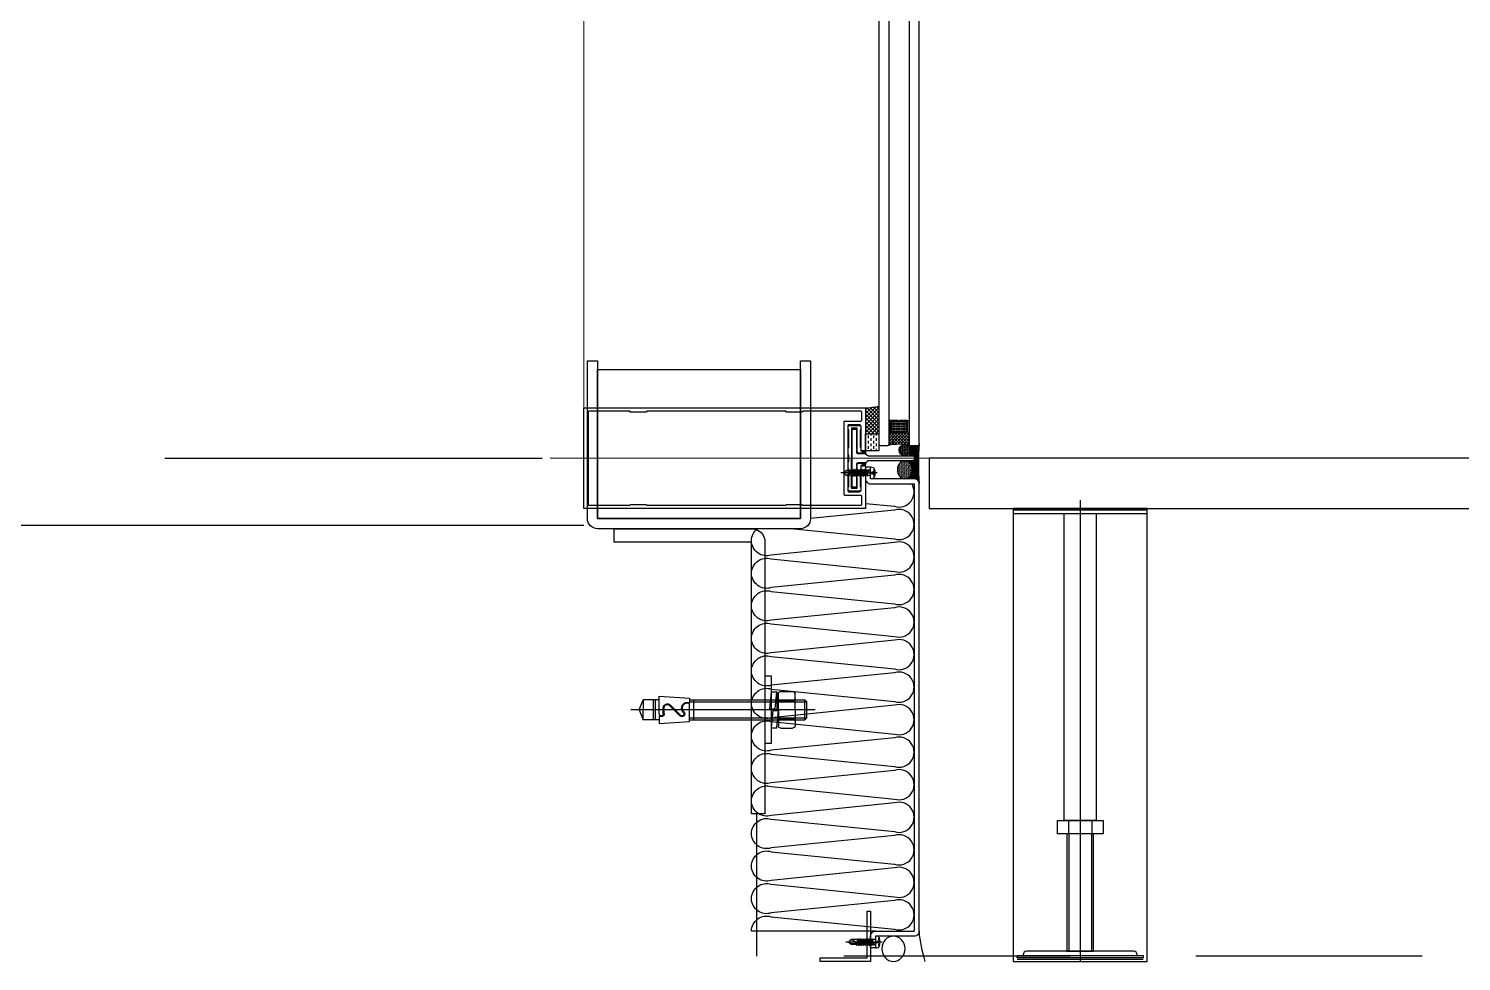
# Model space of a CAD drawing. Header units: millimetres. Extents: x 17311 to 801382, y -242618 to -104888.
# Drawn here: x 159364 to 160219, y -225958 to -225402 of the extents above; entities that cross this region are included whole.
import ezdxf

# ---------------------------------------------------------------- set-up
doc = ezdxf.new("R2010")
doc.units = ezdxf.units.MM
doc.header["$LTSCALE"] = 250
for name, pattern in [('CENTER', [50.8, 31.75, -6.35, 6.35, -6.35]), ('HID', [2.8, 1.8, -1]), ('HIDDEN', [9.525, 6.35, -3.175]), ('HIDDEN2', [4.7625, 3.175, -1.5875])]:
    doc.linetypes.add(name, pattern=pattern)
for name, color, linetype in [('A-ETC-8', 8, 'Continuous'), ('A-FIN', 6, 'Continuous'), ('A-FIN-8', 8, 'Continuous'), ('A-WIN', 4, 'Continuous'), ('A-WP', 1, 'HID'), ('Access Floor', 9, 'Continuous'), ('B-AR', 7, 'Continuous'), ('EXTRUSION', 7, 'Continuous'), ('fastener', 1, 'Continuous'), ('GLASS', 7, 'Continuous'), ('ISL', 251, 'Continuous'), ('polyamide', 6, 'Continuous'), ('S-TEEL', 4, 'Continuous'), ('SCREW', 1, 'Continuous'), ('SEALANT', 252, 'Continuous'), ('W200', 7, 'Continuous'), ('인테리어', 7, 'HIDDEN'), ('하부', 6, 'Continuous')]:
    doc.layers.add(name, color=color, linetype=linetype)
doc.layers.add('A-WIN-ELE', color=8, linetype='Continuous', lineweight=9)
doc.layers.add('CEN', color=1, linetype='Continuous', lineweight=9)
doc.layers.add('NOPLOT', color=191, linetype='Continuous', plot=False)
pattern_1 = [(90, (81579.6663, 89232.96467), (-0.15875, 0.079375), [0, -0.15875])]

# ---------------------------------------------------------------- blocks, each defined once
blk = doc.blocks.new('커튼월 히든바_F')
at = {"layer": 'GLASS', "transparency": 33554687}
h = blk.add_hatch(dxfattribs=at)
h.set_pattern_fill('ANSI37', color=253, scale=10, angle=90, style=0)
h.set_pattern_definition([(315, (-462.3626, 2021.3178), (0.8838835, 0.8838835), []), (45, (-462.3626, 2021.3178), (-0.8838835, 0.8838835), [])])
h.paths.add_polyline_path([(-182, 8.5, 0.198912), (-181.71, 7.79, 0.112366), (-194.29, 7.79, 0.198912), (-194, 8.5), (-194, 15.5), (-192.95, 15.5), (-192.95, 16.2, 0.414214), (-192.25, 15.5), (-183.75, 15.5, 0.414035), (-183.05, 16.2), (-183.05, 15.5), (-182, 15.5)])
at = {"layer": 'SEALANT', "transparency": 33554687}
h = blk.add_hatch(dxfattribs=at)
h.set_pattern_fill('ANSI37', color=253, scale=0.5)
h.set_pattern_definition([(225, (58237.0189, -22344.7967), (1.122532015, -1.122532015), []), (315, (58237.0189, -22344.7967), (1.122532015, 1.122532015), [])])
h.paths.add_polyline_path([(-168, 14.5), (-176, 14.5), (-176, 31, 0.032752), (-168, 30)])
at = {"layer": 'SEALANT'}
h = blk.add_hatch(dxfattribs=at)
h.set_pattern_fill('DASH', color=253, scale=0.5, angle=90, style=0)
h.set_pattern_definition([(270, (-24016.0779, 66483.7451), (1.5875, -1.5875), [1.5875, -1.5875])])
h.paths.add_polyline_path([(-168, 14.5), (-176, 14.5), (-176, 4.5), (-168, 4.5)])
h = blk.add_hatch(dxfattribs=at)
h.set_pattern_fill('DOTS', color=8, scale=10, angle=248.1986)
h.set_pattern_definition([(248.1986, (-86538.2096, -35092.0081), (0.464238432, -0.5222680618), [0, -0.625])])
edge = h.paths.add_edge_path()
edge.add_ellipse((-191.4, 4.87), major_axis=(0, 3.37), ratio=1, start_angle=0, end_angle=360, ccw=False)
at = {"layer": 'SEALANT', "transparency": 33554687}
h = blk.add_hatch(dxfattribs=at)
h.set_pattern_fill('DOTS', color=253, scale=0.1, angle=90)
h.set_pattern_definition(pattern_1)
h.paths.add_polyline_path([(-167.92, 2.75), (-166.1, 2.75), (-166.1, 2.95), (-166.1, 3.84), (-166.1, 4.5), (-167.5, 4.5, -0.362029), (-167.99, 4.91, -0.057613), (-168.29, 2.46), (-168.06, 2.69, -0.198912)])
h = blk.add_hatch(dxfattribs=at)
h.set_pattern_fill('DOTS', color=253, scale=0.1, angle=270)
h.set_pattern_definition(pattern_1)
h.paths.add_polyline_path([(-167.92, -2.75), (-166.1, -2.75), (-166.1, -2.95), (-166.1, -3.84), (-166.1, -4.5), (-167.5, -4.5, 0.362029), (-167.99, -4.91, 0.057613), (-168.29, -2.46), (-168.06, -2.69, 0.198912)])
at = {"layer": 'B-AR'}
for points in [[(-165.3, 19, -0.414214), (-164.3, 20), (-158, 20, -0.414214), (-157.5, 19.5), (-157.5, -19.5, -0.414214), (-158, -20), (-164.3, -20, -0.414214), (-165.3, -19), (-165.3, -4.7, 0.414214), (-165.5, -4.5), (-167.5, -4.5, 0.414214), (-168, -5), (-168, -30), (0, -30), (0, 30), (-168, 30), (-168, 5, 0.414214), (-167.5, 4.5), (-165.5, 4.5, 0.414214), (-165.3, 4.7)], [(-130.6, -28), (-165.2, -28, -0.414214), (-165.7, -27.5), (-165.7, -22.7, -0.414214), (-165.2, -22.2), (-155.8, -22.2, 0.414214), (-155.3, -21.7), (-155.3, 21.7, 0.414214), (-155.8, 22.2), (-165.2, 22.2, -0.414214), (-165.7, 22.7), (-165.7, 27.5, -0.414214), (-165.2, 28), (-130.6, 28), (-130.1, 27.5), (-120.9, 27.5), (-120.4, 28), (-37.6, 28), (-37.1, 27.5), (-27.9, 27.5), (-27.4, 28), (-3, 28, -0.414214), (-2.5, 27.5), (-2.5, -27.5, -0.414214), (-3, -28), (-27.4, -28), (-27.9, -27.5), (-37.1, -27.5), (-37.6, -28), (-120.4, -28), (-120.9, -27.5), (-130.1, -27.5)], [(-163.6, -2.75, -0.414214), (-162.6, -3.75), (-162.6, -4.63, 0.298217), (-162.9, -5.09, 0.298217), (-162.6, -5.55), (-162.6, -16.34, 0.298217), (-162.9, -16.8, 0.414214), (-162.4, -17.3), (-160.4, -17.3, 0.414214), (-159.9, -16.8, 0.236068), (-160.1, -16.4), (-160.1, -0.4, 0.236068), (-159.9, 0, 0.236068), (-160.1, 0.4), (-160.1, 16.4, 0.236068), (-159.9, 16.8, 0.414214), (-160.4, 17.3), (-162.4, 17.3, 0.414214), (-162.9, 16.8, 0.298217), (-162.6, 16.34), (-162.6, 5.55, 0.298217), (-162.9, 5.09, 0.298217), (-162.6, 4.63), (-162.6, 3.75, -0.414214), (-163.6, 2.75), (-167.92, 2.75, 0.198912), (-168.06, 2.69), (-168.96, 1.79, -0.198911), (-169.66, 1.5), (-195.8, 1.5, 0.414214), (-197.3, 0, 0.414214), (-195.8, -1.5), (-169.66, -1.5, -0.198912), (-168.96, -1.79), (-168.29, -2.46, 0.198912), (-167.59, -2.75)]]:
    blk.add_lwpolyline(points, format="xyb", close=True, dxfattribs=at)
at = {"layer": 'CEN', "ltscale": 0.005}
blk.add_line((20, 0), (-220, 0), dxfattribs=at)
at = {"layer": 'GLASS', "color": 1, "linetype": 'Continuous'}
for p, q in [((-193.25, 15.5, 0), (-193.25, 22.5, 0)), ((-182.75, 15.5, 0), (-182.75, 22.5, 0))]:
    blk.add_line(p, q, dxfattribs=at)
at = {"layer": 'GLASS', "color": 1, "linetype": 'Continuous', "elevation": 0}
for points in [[(-192.95, 15.5), (-192.95, 22.5), (-194, 22.5), (-194, 15.5)], [(-183.05, 15.5), (-183.05, 22.5), (-182, 22.5), (-182, 15.5)]]:
    blk.add_lwpolyline(points, close=True, dxfattribs=at)
for points in [[(-183.05, 16.2, -0.414214), (-183.75, 15.5), (-192.25, 15.5, -0.414214), (-192.95, 16.2), (-192.95, 22, -0.414214), (-192.45, 22.5), (-188.5, 22.5), (-188, 22), (-187.5, 22.5), (-183.55, 22.5, -0.414214), (-183.05, 22), (-183.05, 16.2)], [(-183.55, 16.2), (-183.55, 21.8, 0.414214), (-183.75, 22), (-192.25, 22, 0.414214), (-192.45, 21.8), (-192.45, 16.2, 0.414214), (-192.25, 16), (-183.75, 16, 0.414214), (-183.55, 16.2)]]:
    blk.add_lwpolyline(points, format="xyb", dxfattribs=at)
blk.add_lwpolyline([(-182, 8.5, 0.198912), (-181.71, 7.79, 0.112366), (-194.29, 7.79, 0.198912), (-194, 8.5), (-194, 15.5), (-192.95, 15.5), (-192.95, 16.2, 0.414214), (-192.25, 15.5), (-183.75, 15.5, 0.414035), (-183.05, 16.2), (-183.05, 15.5), (-182, 15.5)], format="xyb", close=True, dxfattribs=at)
at = {"layer": 'GLASS', "color": 8, "linetype": 'Continuous'}
for centre in [(-191.63, 21.25, 0), (-191.63, 19.75, 0), (-191.63, 18.25, 0), (-191.63, 16.75, 0), (-190.25, 21.25, 0), (-190.25, 19.75, 0), (-190.25, 18.25, 0), (-190.25, 16.75, 0), (-188.75, 21.25, 0), (-188.75, 19.75, 0), (-188.75, 18.25, 0), (-188.75, 16.75, 0), (-187.25, 21.25, 0), (-187.25, 19.75, 0), (-187.25, 18.25, 0), (-187.25, 16.75, 0), (-185.75, 21.25, 0), (-185.75, 19.75, 0), (-185.75, 18.25, 0), (-185.75, 16.75, 0), (-184.25, 21.25, 0), (-184.25, 19.75, 0), (-184.25, 18.25, 0), (-184.25, 16.75, 0)]:
    blk.add_circle(centre, 0.65, dxfattribs=at)
at = {"layer": 'polyamide', "color": 5}
blk.add_lwpolyline([(-159.7, -17.85), (-159.7, 0), (-159.7, -17.85), (-163.1, -17.85), (-163.1, -3.45), (-163.6, -2.95), (-166.1, -2.95), (-166.1, -3.84), (-165.6, -4.34), (-165.1, -4.34), (-165.1, -6.4), (-164.8, -6.7), (-164.8, -16.99), (-165.1, -16.99), (-165.1, -19.05), (-164.6, -19.55), (-158.2, -19.55), (-157.7, -19.05), (-157.7, -16.99), (-158, -16.99), (-158, -6.5), (-157.7, -6.5), (-157.7, -2), (-158, -2), (-158, 2), (-157.7, 2), (-157.7, 6.49), (-158, 6.49), (-158, 16.99), (-157.7, 16.99), (-157.7, 19.05), (-158.2, 19.55), (-164.6, 19.55), (-165.1, 19.05), (-165.1, 16.99), (-164.8, 16.99), (-164.8, 6.7), (-165.1, 6.4), (-165.1, 4.34), (-165.6, 4.34), (-166.1, 3.84), (-166.1, 2.95), (-163.6, 2.95), (-163.1, 3.45), (-163.1, 17.85), (-159.7, 17.85), (-159.7, 0)], dxfattribs=at)
at = {"layer": 'SEALANT', "color": 4}
blk.add_lwpolyline([(-168, 30, -0.032752), (-176, 31)], format="xyb", dxfattribs=at)
blk.add_lwpolyline([(-168, 14.5), (-176, 14.5), (-176, 4.5), (-168, 4.5)], close=True, dxfattribs=at)
at = {"layer": 'SEALANT', "color": 8}
for centre, start, end in [((-179.39, 5.06), 346.77836, 359.22451), ((-179.39, -5.06), 0.77549, 13.22164)]:
    blk.add_arc(centre, 11.4, start, end, dxfattribs=at)
at = {"layer": 'SEALANT', "color": 4, "extrusion": (0, 0, -1)}
blk.add_ellipse((-191.4, 4.87, 0), major_axis=(0, 3.37), ratio=1, dxfattribs=at)
blk = doc.blocks.new('PH-4-16')
at = {"layer": 'SCREW'}
for p, q in [((-1.51, 0), (-1.51, -0.97)), ((1.51, 0), (1.51, -1.59)), ((0.05, -0.87), (-2.01, -1.2)), ((2, -1.79), (-2.01, -2.45)), ((2, -3.03), (-2.01, -3.69)), ((2, -4.27), (-2.01, -4.93)), ((2, -5.51), (-2.01, -6.17)), ((2, -6.75), (-2.01, -7.41)), ((2, -7.99), (-2.01, -8.65)), ((-2, -1.27), (-1.51, -1.47)), ((-2, -2.51), (-1.51, -2.71)), ((-2, -3.75), (-1.51, -3.95)), ((-2, -4.99), (-1.51, -5.2)), ((-2, -6.24), (-1.51, -6.44)), ((-2, -7.48), (-1.51, -7.68)), ((-1.99, -1.17), (-1.51, -0.97)), ((-1.99, -2.41), (-1.51, -2.21)), ((-1.99, -3.65), (-1.51, -3.45)), ((-1.99, -4.89), (-1.51, -4.69)), ((-1.99, -6.13), (-1.51, -5.93)), ((-1.99, -7.37), (-1.51, -7.17)), ((-1.99, -8.61), (-1.51, -8.41)), ((0.07, -0.97), (-1.95, -1.3)), ((1.99, -1.89), (-1.95, -2.54)), ((1.99, -3.13), (-1.95, -3.78)), ((1.99, -4.37), (-1.95, -5.02)), ((1.99, -5.61), (-1.95, -6.26)), ((1.99, -6.86), (-1.95, -7.5)), ((1.99, -8.1), (-1.95, -8.75)), ((0.05, -0.87), (-1.51, -0.97)), ((0.07, -0.97), (-1.51, -1.47)), ((-1.51, -1.47), (-1.51, -2.21)), ((1.51, -1.59), (-1.51, -2.21)), ((1.51, -2.09), (-1.51, -2.71)), ((-1.51, -2.71), (-1.51, -3.45)), ((1.51, -2.83), (-1.51, -3.45)), ((1.51, -3.33), (-1.51, -3.95)), ((1.51, -4.07), (-1.51, -4.69)), ((1.51, -4.57), (-1.51, -5.2)), ((-1.51, -5.2), (-1.51, -5.93)), ((1.51, -5.31), (-1.51, -5.93)), ((1.51, -5.81), (-1.51, -6.44)), ((-1.51, -6.44), (-1.51, -7.17)), ((1.51, -6.55), (-1.51, -7.17)), ((1.51, -7.05), (-1.51, -7.68)), ((-1.51, -7.68), (-1.51, -8.41)), ((1.51, -7.79), (-1.51, -8.41)), ((1.51, -8.29), (-1.51, -8.92)), ((1.51, -1.59), (2, -1.79)), ((1.99, -1.89), (1.51, -2.09)), ((1.51, -2.09), (1.51, -2.83)), ((2, -3.03), (1.51, -2.83)), ((1.99, -3.13), (1.51, -3.33)), ((1.51, -3.33), (1.51, -4.07)), ((2, -4.27), (1.51, -4.07)), ((1.99, -4.37), (1.51, -4.57)), ((1.51, -4.57), (1.51, -5.31)), ((2, -5.51), (1.51, -5.31)), ((1.99, -5.61), (1.51, -5.81)), ((1.51, -5.81), (1.51, -6.55)), ((2, -6.75), (1.51, -6.55)), ((1.99, -6.86), (1.51, -7.05)), ((1.51, -7.05), (1.51, -7.79)), ((2, -7.99), (1.51, -7.79)), ((1.99, -8.1), (1.51, -8.29)), ((1.51, -8.29), (1.51, -9.03)), ((2, -9.23), (-2.01, -9.89)), ((2, -10.47), (-2.01, -11.13)), ((-2, -8.72), (-1.51, -8.92)), ((-2, -9.96), (-1.51, -10.16)), ((-2, -11.2), (-1.51, -11.4)), ((-1.99, -9.85), (-1.51, -9.66)), ((-1.99, -11.09), (-1.51, -10.9)), ((1.99, -9.34), (-1.95, -9.99)), ((1.99, -10.58), (-1.95, -11.23)), ((-1.51, -8.92), (-1.51, -9.66)), ((1.51, -9.03), (-1.51, -9.66)), ((1.51, -9.53), (-1.51, -10.16)), ((-1.51, -10.16), (-1.51, -10.9)), ((1.51, -10.27), (-1.51, -10.9)), ((1.51, -10.77), (-1.51, -11.4)), ((-1.51, -11.4), (-1.51, -14.46)), ((-1.51, -14.46), (-1.14, -14.46)), ((0, -16), (-1.51, -14.46)), ((-1.14, -12.61), (-1.14, -14.46)), ((-1.14, -14.46), (0, -16)), ((0, -16), (1.51, -14.49)), ((1.51, -14.49), (0.4, -12.23)), ((2, -9.23), (1.51, -9.03)), ((1.99, -9.34), (1.51, -9.53)), ((1.51, -9.53), (1.51, -10.27)), ((2, -10.47), (1.51, -10.27)), ((1.99, -10.58), (1.51, -10.77)), ((1.51, -10.77), (1.51, -14.49))]:
    blk.add_line(p, q, dxfattribs=at)
at = {"layer": 'SCREW', "color": 1, "linetype": 'CENTER'}
blk.add_line((0, 3.95), (0, -17.67), dxfattribs=at)
at = {"layer": 'SCREW', "linetype": 'HIDDEN2'}
blk.add_line((-1.51, -3.95), (-1.51, -4.69), dxfattribs=at)
at = {"layer": 'SCREW'}
blk.add_lwpolyline([(3.48, 0.99), (3.48, 0), (-3.48, 0), (-3.48, 0.99, -0.336479), (-2.53, 2.23, -0.138717), (2.53, 2.23, -0.336479)], format="xyb", close=True, dxfattribs=at)
blk.add_lwpolyline([(-2.53, 2.23), (-2.31, 2.03), (-2.06, 1.94), (-1.79, 1.92), (-1.52, 1.95), (-1.25, 2.02), (-1.01, 2.09), (-0.81, 2.13), (-0.65, 2.14), (-0.55, 2.08), (-0.5, 1.96), (-0.49, 1.8), (-0.49, 1.61), (-0.51, 1.41), (-0.52, 1.2), (-0.51, 1.01), (-0.47, 0.84), (-0.39, 0.71), (-0.28, 0.61), (-0.14, 0.55), (0, 0.53), (0.14, 0.55), (0.28, 0.61), (0.39, 0.71), (0.47, 0.84), (0.51, 1.01), (0.52, 1.2), (0.51, 1.41), (0.49, 1.61), (0.49, 1.8), (0.5, 1.96), (0.55, 2.08), (0.65, 2.14), (0.81, 2.13), (1.01, 2.09), (1.25, 2.02), (1.52, 1.95), (1.79, 1.92), (2.06, 1.94), (2.31, 2.03), (2.53, 2.23)], dxfattribs=at)
for centre, radius, start, end in [((-1.92, -1.23), 0.0931, 139.86612, 209.92465), ((-1.92, -2.47), 0.0931, 139.86612, 209.92465), ((-1.92, -3.71), 0.0931, 139.86612, 209.92465), ((-1.92, -4.95), 0.0931, 139.86612, 209.92465), ((-1.92, -6.19), 0.0931, 139.86612, 209.92465), ((-1.92, -7.43), 0.0931, 139.86612, 209.92465), ((0.03, -0.92), 0.0605, 310.72712, 69.31493), ((1.92, -1.83), 0.0931, 319.86612, 29.92465), ((1.92, -3.07), 0.0931, 319.86612, 29.92465), ((1.92, -4.31), 0.0931, 319.86612, 29.92465), ((1.92, -5.55), 0.0931, 319.86612, 29.92465), ((1.92, -6.8), 0.0931, 319.86612, 29.92465), ((1.92, -8.04), 0.0931, 319.86612, 29.92465), ((-1.92, -8.67), 0.0931, 139.86612, 209.92465), ((-1.92, -9.91), 0.0931, 139.86612, 209.92465), ((-1.92, -11.15), 0.0931, 139.86612, 209.92465), ((-0.33, -12.61), 0.815, 27.36497, 180), ((1.92, -9.28), 0.0931, 319.86612, 29.92465), ((1.92, -10.52), 0.0931, 319.86612, 29.92465)]:
    blk.add_arc(centre, radius, start, end, dxfattribs=at)
blk = doc.blocks.new('A$Cfe410360')
at = {"layer": 'Access Floor'}
for p, q in [((-80, 0), (0, 0)), ((-40, 5), (-40, -270)), ((-46.93, -186), (-46.93, -194)), ((-33.07, -186), (-33.07, -194)), ((-77.5, -269), (-2.5, -269))]:
    blk.add_line(p, q, dxfattribs=at)
for points in [[(-80, -1), (0, -1), (0, -3), (-80, -3)], [(-53.62, -194), (-26.38, -194), (-26.38, -186), (-53.62, -186)], [(-48, -264), (-48, -194), (-32, -194), (-32, -264)]]:
    blk.add_lwpolyline(points, close=True, dxfattribs=at)
blk.add_lwpolyline([(-49.5, -3), (-49.5, -186), (-30.5, -186), (-30.5, -3)], dxfattribs=at)
at = {"layer": 'Access Floor', "elevation": 0}
for points in [[(-46.77, -194), (-46.77, -264)], [(-33.23, -194), (-33.23, -264)], [(-77.5, -268), (-2.5, -268), (-2.5, -266.5), (-77.5, -266.5), (-77.5, -268.01)]]:
    blk.add_lwpolyline(points, dxfattribs=at)
blk.add_lwpolyline([(-74, -266.51), (-74, -266.01, -0.413034), (-72, -264), (-8, -264, -0.413034), (-6, -266.01), (-6, -266.51)], format="xyb", dxfattribs=at)
at = {"layer": 'NOPLOT'}
blk.add_lwpolyline([(-80, 0), (0, 0), (0, -270), (-80, -270)], close=True, dxfattribs=at)
blk = doc.blocks.new('m12 set anchor')
at = {"layer": 'A-ETC-8'}
for p, q in [((0, 26), (0, -84)), ((-4.8, 21), (-6, 19.8)), ((-6, 19.8), (6, 19.8)), ((-6, -49), (-6, 19.8)), ((-4.8, 21), (4.8, 21)), ((-4.8, -49), (-4.8, 21)), ((6, 19.8), (4.8, 21)), ((4.8, -49), (4.8, 21)), ((6, -49), (6, 19.8)), ((-10.97, 5.47), (-10.97, 12.53)), ((0, 14), (-9.5, 14)), ((-5.48, 5.47), (-5.48, 12.53)), ((0, 14), (9.5, 14)), ((5.48, 5.47), (5.48, 12.53)), ((10.97, 5.47), (10.97, 12.53)), ((-10.75, 3), (-0.5, 4)), ((-10.75, 0), (-10.75, 3)), ((-10.75, 0), (-0.5, 1)), ((-10.75, 0), (0.5, 0)), ((0, 4), (-9.5, 4)), ((-0.5, 1), (-0.5, 4)), ((10.75, 3), (-0.5, 3)), ((0, 4), (9.5, 4)), ((0.5, 2), (10.75, 3)), ((0.5, -1), (0.5, 2)), ((0.5, -1), (10.75, 0)), ((10.75, 0), (10.75, 3)), ((-8.2, -67), (-7, -49)), ((-7, -49), (0, -49)), ((6, -46.6), (-6, -46.6)), ((0, -49), (3.91, -49)), ((7, -49), (4.42, -49)), ((8.2, -67), (7, -49)), ((2.56, -60.84), (-3.59, -54.7)), ((2.9, -60.5), (-3.25, -54.36)), ((-3.58, -67), (-8.2, -67)), ((-6, -67), (-6, -76.6)), ((-2.4, -64.12), (1.2, -64.12)), ((-2.4, -64.6), (1.2, -64.6)), ((-2.4, -67), (0, -67)), ((0, -67), (8.2, -67)), ((6, -67), (6, -76.6)), ((6, -69.4), (-6, -69.4)), ((6, -70.6), (-6, -70.6)), ((0, -79), (-6, -76.6)), ((-6, -76.6), (0, -76.6)), ((6, -76.6), (0, -76.6)), ((0, -79), (6, -76.6))]:
    blk.add_line(p, q, dxfattribs=at)
for centre, radius, start, end in [((-9.5, 12.53), 1.47, 90, 180), ((-6.95, 12.53), 1.47, 0, 90), ((-4.02, 12.53), 1.47, 90, 180), ((4.02, 12.53), 1.47, 0, 90), ((6.95, 12.53), 1.47, 90, 180), ((9.5, 12.53), 1.47, 0, 90), ((-9.5, 5.47), 1.47, 180, 270), ((-6.95, 5.47), 1.47, 270, 0), ((-4.02, 5.47), 1.47, 180, 270), ((4.02, 5.47), 1.47, 270, 0), ((6.95, 5.47), 1.47, 180, 270), ((9.5, 5.47), 1.47, 270, 0), ((0.99, -50.11), 3.6, 225, 18.03778), ((0.99, -50.11), 3.12, 225, 20.93335), ((-2.4, -53.51), 1.68, 45, 225), ((-2.4, -53.51), 1.2, 45, 225), ((-2.4, -65.8), 1.68, 90, 225.58469), ((-2.4, -65.8), 1.2, 90, 270), ((1.2, -62.2), 2.4, 270, 45), ((1.2, -62.2), 1.92, 270, 45)]:
    blk.add_arc(centre, radius, start, end, dxfattribs=at)
blk = doc.blocks.new('A$C91c72ed3')
at = {"layer": 'A-FIN', "elevation": 0}
for points in [[(-100, -232), (-100, 34.75, -0.414214), (-97, 37.75), (-71, 37.75), (-71, 44.75), (-68, 44.75), (-68, 37.75, -0.414214), (-71, 34.75), (-97, 34.75), (-97, -232)], [(-100, -232, 0.414214), (-97, -235), (-74, -235), (-74, -242), (-71, -242), (-71, -235, 0.414214), (-74, -232), (-97, -232)]]:
    blk.add_lwpolyline(points, format="xyb", dxfattribs=at)
at = {"layer": 'ISL'}
blk.add_line((-74, -232, 0), (0, -232), dxfattribs=at)
at = {"layer": 'ISL', "elevation": 0}
for points in [[(-68, 23.09), (-85.24, 21.34, -0.702974), (-95.58, 34.75)], [(-25.35, 8), (-85.24, 1.94, -1.372593), (-85.24, 19.07), (-35.16, 14.01)], [(0, -231.99, 0.509267), (-11.76, -223.43), (-85.24, -230.86, -1.372593), (-85.24, -213.73), (-11.76, -221.16, 0.509267), (0, -212.59, 0.509267), (-11.76, -204.03), (-85.24, -211.46, -1.372593), (-85.24, -194.33), (-11.76, -201.76, 0.509267), (0, -193.19, 0.509267), (-11.76, -184.63), (-85.24, -192.06, -1.372593), (-85.24, -174.93), (-11.76, -182.36, 0.509267), (0, -173.79, 0.509267), (-11.76, -165.23), (-85.24, -172.66, -1.372593), (-85.24, -155.53), (-11.76, -162.96, 0.509267), (0, -154.39, 0.509267), (-11.76, -145.83), (-85.24, -153.26, -1.372593), (-85.24, -136.13), (-11.76, -143.56, 0.509267), (0, -134.99, 0.509267), (-11.76, -126.43), (-85.24, -133.86, -1.372593), (-85.24, -116.73), (-11.76, -124.16, 0.509267), (0, -115.59, 0.509267), (-11.76, -107.03), (-85.24, -114.46, -1.372593), (-85.24, -97.33), (-11.76, -104.76, 0.509267), (0, -96.19, 0.509267), (-11.76, -87.63), (-85.24, -95.06, -1.372593), (-85.24, -77.93), (-11.76, -85.36, 0.509267), (0, -76.79, 0.509267), (-11.76, -68.23), (-85.24, -75.66, -1.372593), (-85.24, -58.53), (-11.76, -65.96, 0.509267), (0, -57.39, 0.509267), (-11.76, -48.83), (-85.24, -56.26, -1.372593), (-85.24, -39.13), (-11.76, -46.56, 0.509267), (0, -37.99, 0.509267), (-11.76, -29.43), (-85.24, -36.86, -1.372593), (-85.24, -19.73), (-11.76, -27.16, 0.509267), (0, -18.59, 0.509267), (-11.76, -10.03), (-85.24, -17.46, -1.372593), (-85.24, -0.33), (-11.76, -7.76, 0.509267), (0, 0.81, 0.235735), (-3.58, 8, 0.235735)]]:
    blk.add_lwpolyline(points, format="xyb", dxfattribs=at)
at = {"layer": 'S-TEEL', "color": 8, "linetype": 'HIDDEN', "ltscale": 2, "elevation": 0}
for points in [[(-29.16, 34), (-29.16, 108), (-35.16, 108), (-35.16, 34)], [(97.84, 34), (97.84, 108), (91.84, 108), (91.84, 34)]]:
    blk.add_lwpolyline(points, dxfattribs=at)
blk.add_lwpolyline([(-29.16, 14), (91.84, 14), (91.84, 103), (-29.16, 103)], close=True, dxfattribs=at)
at = {"layer": 'S-TEEL', "elevation": 0}
blk.add_lwpolyline([(-35.16, 34), (-35.16, 14, 0.414214), (-29.16, 8), (91.84, 8, 0.414214), (97.84, 14), (97.84, 34)], format="xyb", dxfattribs=at)
blk.add_lwpolyline([(91.84, 34), (91.84, 14), (-29.16, 14), (-29.16, 34)], dxfattribs=at)
at = {"layer": 'S-TEEL'}
blk.add_lwpolyline([(0, -162), (0, 0), (82, 0), (82, 8), (0, 8, 0.414214), (-8, 0), (-8, -162)], format="xyb", close=True, dxfattribs=at)
blk.add_lwpolyline([(-12, -120), (-12, -80), (-8, -80), (-8, -120)], close=True, dxfattribs=at)
at = {"layer": 'S-TEEL', "elevation": 0}
blk.add_lwpolyline([(-71, -250), (-41, -250), (-41, -248), (-69, -248), (-69, -220), (-71, -220)], close=True, dxfattribs=at)
at = {"layer": 'SEALANT'}
blk.add_arc((-191.95, -222.87, 0), 92.4, 342.92275, 354.32667, dxfattribs=at)
blk.add_ellipse((-84.64, -242.5, 0), major_axis=(0, 7.5), ratio=0.921254, dxfattribs=at)
at = {"layer": 'EXTRUSION', "xscale": -1, "rotation": 90}
blk.add_blockref('PH-4-16', (-71, 41.25, 0), dxfattribs=at)
at = {"layer": 'EXTRUSION', "rotation": 90}
blk.add_blockref('PH-4-16', (-74, -238.5, 0), dxfattribs=at)
at = {"layer": 'fastener', "rotation": 90}
blk.add_blockref('m12 set anchor', (-12, -100), dxfattribs=at)

msp = doc.modelspace()

# ---------------------------------------------------------------- hatches: boundary and pattern name
at = {"layer": 'SEALANT', "transparency": 33554687}
h = msp.add_hatch(dxfattribs=at)
h.set_pattern_fill('DOTS', color=253, scale=0.5)
h.set_pattern_definition([(360, (100265.4513, 22080.7731), (0.396875, 0.79375), [0, -0.79375])])
edge = h.paths.add_edge_path()
edge.add_line((159886.65, -225670.66), (159887.46, -225670.57))
edge.add_line((159887.46, -225670.57), (159888.24, -225670.29))
edge.add_line((159888.24, -225670.29), (159888.96, -225669.85))
edge.add_line((159888.96, -225669.85), (159889.61, -225669.26))
edge.add_line((159889.61, -225669.26), (159890.16, -225668.52))
edge.add_line((159890.16, -225668.52), (159890.59, -225667.68))
edge.add_line((159890.59, -225667.68), (159890.88, -225666.75))
edge.add_line((159890.88, -225666.75), (159891.03, -225665.78))
edge.add_line((159891.03, -225665.78), (159891.03, -225664.79))
edge.add_line((159891.03, -225664.79), (159890.88, -225663.81))
edge.add_line((159890.88, -225663.81), (159890.59, -225662.89))
edge.add_line((159890.59, -225662.89), (159890.16, -225662.05))
edge.add_line((159890.16, -225662.05), (159889.61, -225661.31))
edge.add_line((159889.61, -225661.31), (159889.04, -225660.79))
edge.add_line((159889.04, -225660.79), (159889.25, -225659.91))
edge.add_line((159889.25, -225659.91), (159891.05, -225659.91))
edge.add_arc((159891.05, -225658.41), 1.5, 270, 449.99977)
edge.add_line((159891.05, -225656.91), (159889.25, -225656.91))
edge.add_line((159889.25, -225656.91), (159889.25, -225650.69))
edge.add_arc((159881.53, -225687.96), 38.06, 436.75213, 438.29403, ccw=False)
edge.add_line((159890.25, -225650.91), (159894.25, -225650.91))
edge.add_arc((159894.25, -225649.91), 1, 270, 349.40273)
edge.add_arc((160059.04, -225661.76), 164.22, 535.92734, 544.00543)
edge.add_arc((159892.25, -225673.66), 3, 368.19431, 450)
edge.add_line((159892.25, -225670.66), (159886.65, -225670.66))
at = {"layer": 'SEALANT'}
h = msp.add_hatch(dxfattribs=at)
h.set_pattern_fill('DOTS', color=8, scale=10, angle=248.1986)
h.set_pattern_definition([(248.1986, (87031.3765, -260752.93116), (0.464238432, -0.522268062), [0, -0.625])])
edge = h.paths.add_edge_path()
edge.add_ellipse((159886.65, -225665.28), major_axis=(0, -5.37), ratio=0.819603, start_angle=0, end_angle=360, ccw=False)

# ---------------------------------------------------------------- linework, layer by layer
at = {"layer": 'A-FIN', "elevation": 0}
msp.add_lwpolyline([(163339.25, -225688.41), (163339.25, -225658.41), (159901.25, -225658.41), (159901.25, -225688.41)], close=True, dxfattribs=at)
at = {"layer": 'A-FIN-8'}
msp.add_line((153495.39, -225698.41), (159695.25, -225698.41), dxfattribs=at)
at = {"layer": 'A-WIN', "elevation": 0}
for points in [[(159871.25, -225649.91, 0.414214), (159872.25, -225650.91), (159876.25, -225650.91, 0.414214), (159877.25, -225649.91), (159877.25, -224866.91, 0.414214), (159876.25, -224865.91), (159872.25, -224865.91, 0.414214), (159871.25, -224866.91)], [(159889.25, -225649.91, 0.414214), (159890.25, -225650.91), (159894.25, -225650.91, 0.414214), (159895.25, -225649.91), (159895.25, -224866.91, 0.414214), (159894.25, -224865.91), (159890.25, -224865.91, 0.414214), (159889.25, -224866.91)]]:
    msp.add_lwpolyline(points, format="xyb", close=True, dxfattribs=at)
at = {"layer": 'A-WIN-ELE', "elevation": 0}
msp.add_lwpolyline([(159695.25, -225628.41), (159695.25, -219138.41)], dxfattribs=at)
at = {"layer": 'A-WP', "ltscale": 0.3}
for p, q in [((159798.25, -225870.41), (159798.25, -225955.41)), ((163345.25, -225955.41, 0), (159798.25, -225955.41, 0))]:
    msp.add_line(p, q, dxfattribs=at)
at = {"layer": 'SEALANT', "color": 4, "elevation": 0}
msp.add_lwpolyline([(159895.25, -225649.91, 0.036427), (159895.25, -225673.66)], format="xyb", dxfattribs=at)
at = {"layer": 'SEALANT', "color": 4, "extrusion": (0, 0, -1)}
msp.add_ellipse((159886.65, -225665.28), major_axis=(0, -5.37), ratio=0.819603, dxfattribs=at)
at = {"layer": '인테리어', "linetype": 'HID', "ltscale": 0.5}
msp.add_line((153495.39, -225658.41), (159695.25, -225658.41), dxfattribs=at)

# ---------------------------------------------------------------- block references
at = {"layer": 'Access Floor', "xscale": -1}
msp.add_blockref('A$Cfe410360', (159951.25, -225688.41), dxfattribs=at)
at = {"layer": 'EXTRUSION', "rotation": 270}
msp.add_blockref('PH-4-16', (159866.25, -225667.16, 0), dxfattribs=at)
at = {"layer": 'W200', "xscale": -1}
msp.add_blockref('커튼월 히든바_F', (159695.25, -225658.41), dxfattribs=at)
at = {"layer": '하부', "xscale": -1}
msp.add_blockref('A$C91c72ed3', (159795.25, -225708.41), dxfattribs=at)

doc.saveas('drawing.dxf')
